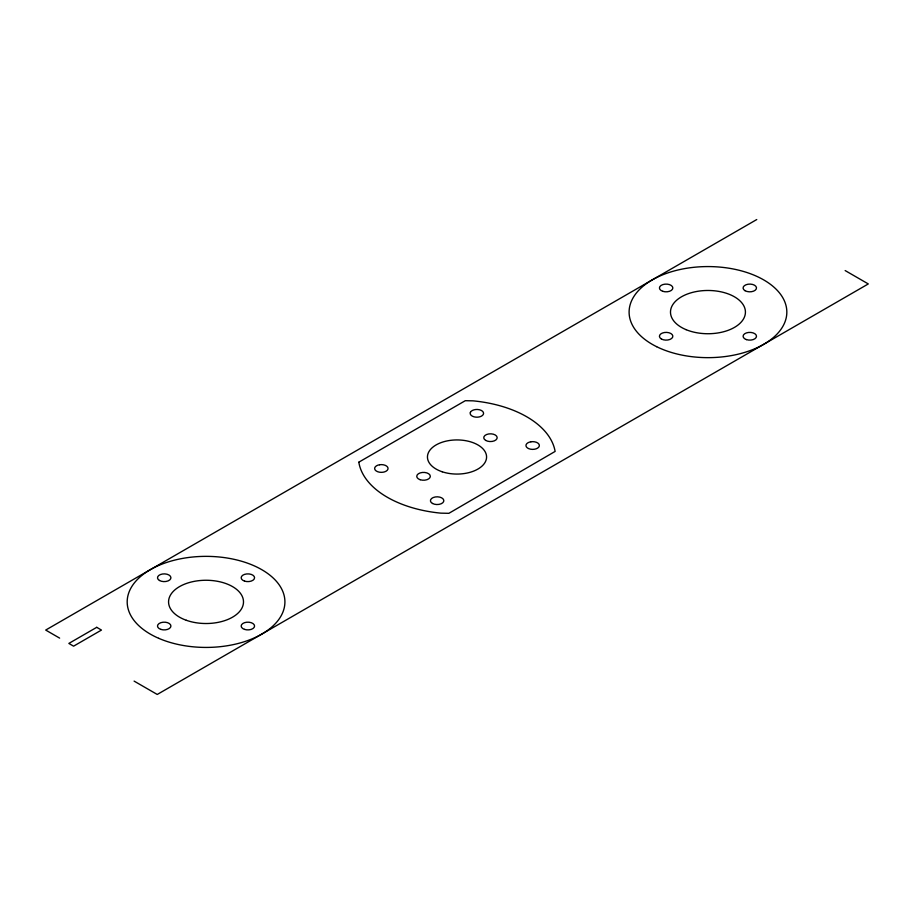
<?xml version="1.0" encoding="UTF-8"?>
<svg xmlns="http://www.w3.org/2000/svg" width="914" height="914" viewBox="0 0 914 914"><rect width="100%" height="100%" fill="white"/><g stroke="black" fill="none" stroke-linecap="round" stroke-linejoin="round"><path stroke-width="1.37" d="M756.758 219.543L45.7 630.066L59.639 638.121M845.153 270.567L868.3 283.934L157.242 694.457L134.095 681.101M358.916 462.118L358.882 462.575A98.586 56.919 0 0 0 440.925 513.154L448.888 513.314L555.118 451.425A98.586 56.919 0 0 0 473.075 400.846L465.295 400.698L358.916 462.118M470.402 412.328L470.173 413.322A6.706 3.873 0 0 0 476 417.161A6.706 3.873 0 0 0 483.346 414.328L483.575 413.322A6.706 3.873 0 0 0 477.748 409.495A6.706 3.873 0 0 0 470.402 412.328M96.724 627.324L68.847 643.433L73.588 646.164L101.465 630.066L96.724 627.324M379.607 464.746L377.985 465.135A6.706 3.873 0 0 0 375.151 469.967A6.706 3.873 0 0 0 383.08 472.218L384.691 471.83A6.706 3.873 0 0 0 387.536 466.997A6.706 3.873 0 0 0 379.607 464.746M530.92 441.782L529.309 442.17A6.706 3.873 0 0 0 526.464 447.003A6.706 3.873 0 0 0 534.393 449.254L536.015 448.865A6.706 3.873 0 0 0 538.849 444.033A6.706 3.873 0 0 0 530.92 441.782M158.716 638.315A78.867 45.54 0 0 0 284.345 607.342A78.867 45.54 0 0 0 175.054 560.019A78.867 45.54 0 0 0 158.716 638.315M186.296 620.275A37.463 21.628 0 0 0 243.478 602.577A37.463 21.628 0 0 0 188.341 582.824A37.463 21.628 0 0 0 186.296 620.275M244.518 581.098A6.706 3.873 0 0 0 254.572 577.739A6.706 3.873 0 0 0 244.518 574.392A6.706 3.873 0 0 0 244.518 581.098M159.47 580.481A6.706 3.873 0 0 0 170.69 578.745A6.706 3.873 0 0 0 162.475 574.003A6.706 3.873 0 0 0 159.47 580.481M244.518 629.392A6.706 3.873 0 0 0 254.572 626.044A6.706 3.873 0 0 0 244.518 622.685A6.706 3.873 0 0 0 244.518 629.392M160.853 629.392A6.706 3.873 0 0 0 170.918 626.044A6.706 3.873 0 0 0 160.853 622.685A6.706 3.873 0 0 0 160.853 629.392M656.606 346.669A78.867 45.54 0 0 0 785.48 320.506A78.867 45.54 0 0 0 681.81 269.15A78.867 45.54 0 0 0 656.606 346.669M686.094 329.668A37.463 21.628 0 0 0 745.241 314.256A37.463 21.628 0 0 0 692.549 292.389A37.463 21.628 0 0 0 686.094 329.668M662.787 291.315A6.706 3.873 0 0 0 672.841 287.956A6.706 3.873 0 0 0 662.787 284.608A6.706 3.873 0 0 0 662.787 291.315M745.047 290.698A6.706 3.873 0 0 0 756.266 288.961A6.706 3.873 0 0 0 748.052 284.22A6.706 3.873 0 0 0 745.047 290.698M746.441 339.608A6.706 3.873 0 0 0 756.495 336.261A6.706 3.873 0 0 0 746.441 332.902A6.706 3.873 0 0 0 746.441 339.608M661.393 338.991A6.706 3.873 0 0 0 672.613 337.255A6.706 3.873 0 0 0 664.398 332.513A6.706 3.873 0 0 0 661.393 338.991M432.505 503.477A6.706 3.873 0 0 0 443.644 501.58A6.706 3.873 0 0 0 435.235 496.965A6.706 3.873 0 0 0 432.505 503.477M442.216 471.784A29.579 17.08 0 0 0 486.579 457A29.579 17.08 0 0 0 442.216 442.216A29.579 17.08 0 0 0 442.216 471.784M420.143 479.713A6.786 3.919 0 0 0 430.323 476.32A6.786 3.919 0 0 0 420.143 472.926A6.786 3.919 0 0 0 420.143 479.713M485.722 440.422A6.706 3.873 0 0 0 496.942 438.686A6.706 3.873 0 0 0 488.727 433.944A6.706 3.873 0 0 0 485.722 440.422"/></g></svg>
